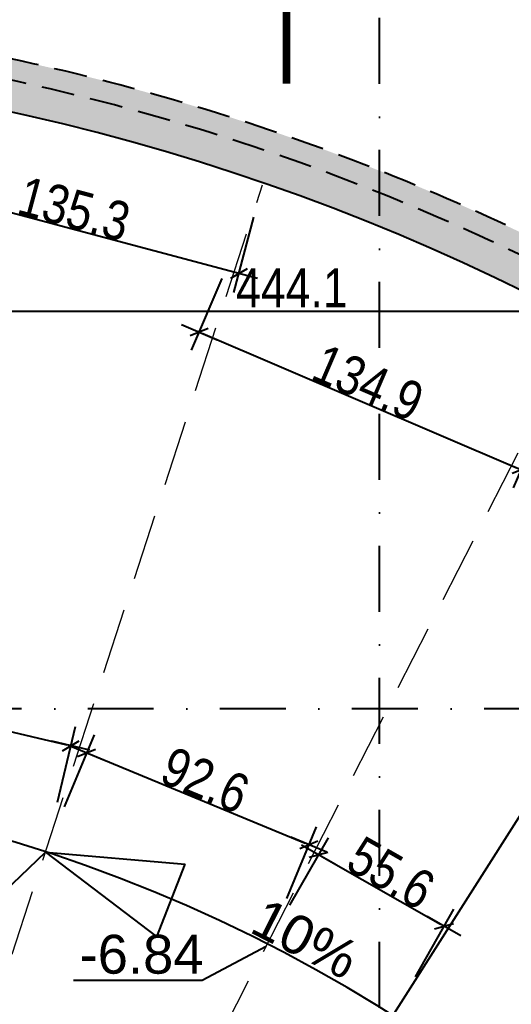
# Model space of a CAD drawing. Header units: metres. Extents: x 24213 to 30440, y -147416 to -143216.
# Drawn here: x 25761.7 to 25951.1, y -145383.5 to -145003.7 of the extents above; entities that cross this region are included whole.
import ezdxf

# ---------------------------------------------------------------- set-up
doc = ezdxf.new("R2010")
doc.units = ezdxf.units.M
doc.header["$PDMODE"] = 65
for name, pattern in [('CACHEx2', [19.049999999999997, 12.7, -6.35]), ('INTERROMPU2', [9.524999999999999, 6.35, -3.175]), ('TIRETPTX2', [50.8, 25.4, -12.7, 0, -12.7])]:
    doc.linetypes.add(name, pattern=pattern)
for name, color, linetype in [('01_cote_gen', 4, 'Continuous'), ('01_isolant ext', 2, 'TIRETPTX2'), ('01_linteaux', 3, 'Continuous'), ('01_murs_sup', 2, 'INTERROMPU2'), ('01_poch_murs', 251, 'Continuous'), ('01_texte', 230, 'Continuous'), ('AA_COTES', 2, 'Continuous')]:
    doc.layers.add(name, color=color, linetype=linetype)
doc.styles.add('MATTE_TXT', font='arial.ttf')
doc.styles.add('STYLE2', font='ARIALN.TTF')
doc.dimstyles.new('JB50', dxfattribs={"dimscale": 0.1, "dimtxt": 150, "dimasz": 15, "dimexe": 0.1, "dimexo": 0.1, "dimgap": 0.09, "dimtad": 1, "dimdec": 1, "dimdsep": 46, "dimtxsty": 'STYLE2', "dimblk1": 'BOND_G', "dimblk2": 'BOND_D', "dimsah": 1, "dimcen": 1.5, "dimdle": 0.01, "dimse1": 1, "dimse2": 1, "dimclrd": 4, "dimclre": 2, "dimclrt": 6, "dimazin": 2, "dimtfac": 2.333333333333333, "dimtdec": 1, "dimtix": 1, "dimtmove": 2, "dimatfit": 3, "dimldrblk": 'BOND_G', "dimfxl": 1, "dimtolj": 1, "dimtzin": 0, "dimarcsym": 0})

# ---------------------------------------------------------------- blocks, each defined once
blk = doc.blocks.new('BOND_G')
at = {"layer": 'AA_COTES', "color": 0}
for p, q in [((0, -5), (0, 14.99999999999999)), ((5, 0), (-5, 0)), ((1.767766952966312, 1.767766952966312), (-1.767766952966426, -1.767766952966426))]:
    blk.add_line(p, q, dxfattribs=at)
blk = doc.blocks.new('BOND_D')
at = {"layer": 'AA_COTES', "color": 0}
for p, q in [((0, 5), (0, -15)), ((5, 0), (-5, 0)), ((-1.767766952966312, -1.767766952966312), (1.767766952966426, 1.767766952966426))]:
    blk.add_line(p, q, dxfattribs=at)
blk = doc.blocks.new('*D18')
at = {"layer": '01_cote_gen', "color": 4, "lineweight": -2, "ltscale": 3, "transparency": 16777216}
blk.add_line((26061.87221915299, -145116.2644891832), (25620.80797701514, -145116.2644891832), dxfattribs=at)
at = {"layer": 'DEFPOINTS', "color": 0, "lineweight": 0, "ltscale": 3, "transparency": 16777216}
for p in [(25619.30797701514, -145029.2740904016), (26063.37221915299, -145055.1521554628), (25619.30797701514, -145116.2644891832)]:
    blk.add_point(p, dxfattribs=at)
at = {"layer": '01_cote_gen', "color": 4, "lineweight": -2, "ltscale": 3, "transparency": 16777216, "xscale": 1.5, "yscale": 1.5, "zscale": 1.5, "rotation": 180}
blk.add_blockref('BOND_D', (25619.30797701514, -145116.2644891832), dxfattribs=at)
at = {"layer": '01_cote_gen', "color": 4, "lineweight": -2, "ltscale": 3, "transparency": 16777216, "xscale": 1.5, "yscale": 1.5, "zscale": 1.5}
blk.add_blockref('BOND_G', (26063.37221915299, -145116.2644891832), dxfattribs=at)
at = {"layer": '01_cote_gen', "color": 6, "ltscale": 3, "transparency": 16777216, "insert": (25866.55092270593, -145107.1623208784), "char_height": 15, "attachment_point": 5, "style": 'STYLE2'}
blk.add_mtext('\\A1;444.1', dxfattribs=at)
blk = doc.blocks.new('*D92')
at = {"layer": '01_cote_gen', "color": 4, "lineweight": -2, "transparency": 16777216}
blk.add_line((25788.88377019369, -145287.0207941213), (25871.64649971004, -145321.3022391099), dxfattribs=at)
at = {"layer": 'DEFPOINTS', "color": 0, "lineweight": 0, "transparency": 16777216}
for p in [(25771.62800352037, -145324.7602111989), (25873.03231900901, -145321.8762642579), (25857.16237163469, -145360.1897064836)]:
    blk.add_point(p, dxfattribs=at)
at = {"layer": '01_cote_gen', "color": 4, "lineweight": -2, "transparency": 16777216, "xscale": 1.5, "yscale": 1.5, "zscale": 1.5}
for name, p, rotation in [('BOND_G', (25787.4979508947, -145286.4467689733), 157.5000000213317), ('BOND_D', (25873.03231900901, -145321.8762642579), 337.5000000213317)]:
    blk.add_blockref(name, p, dxfattribs=dict(at, rotation=rotation))
at = {"layer": '01_cote_gen', "color": 6, "lineweight": 0, "transparency": 16777216, "insert": (25833.19939645134, -145297.0775827006), "char_height": 15, "attachment_point": 5, "rotation": 337.5000000213317, "style": 'STYLE2'}
blk.add_mtext('\\A1;92.6', dxfattribs=at)
blk = doc.blocks.new('*D93')
at = {"layer": '01_cote_gen', "color": 4, "lineweight": -2, "transparency": 16777216}
blk.add_line((25878.12279193113, -145326.4735126437), (25923.84812583125, -145352.5576868087), dxfattribs=at)
at = {"layer": 'DEFPOINTS', "color": 0, "lineweight": 0, "transparency": 16777216}
for p in [(25925.15103748713, -145353.3009372489), (25857.16237163469, -145360.1897064835), (25905.49352884656, -145387.7603815291)]:
    blk.add_point(p, dxfattribs=at)
at = {"layer": '01_cote_gen', "color": 4, "lineweight": -2, "transparency": 16777216, "xscale": 1.5, "yscale": 1.5, "zscale": 1.5}
for name, p, rotation in [('BOND_G', (25876.81988027526, -145325.7302622034), 150.2972543309531), ('BOND_D', (25925.15103748713, -145353.3009372489), 330.2972543309531)]:
    blk.add_blockref(name, p, dxfattribs=dict(at, rotation=rotation))
at = {"layer": '01_cote_gen', "color": 6, "lineweight": 0, "transparency": 16777216, "insert": (25904.78475436305, -145332.8554672874), "char_height": 15, "attachment_point": 5, "rotation": 330.29725433095314, "style": 'STYLE2'}
blk.add_mtext('\\A1;55.6', dxfattribs=at)
blk = doc.blocks.new('*D94')
at = {"layer": '01_cote_gen', "color": 4, "lineweight": -2, "transparency": 16777216}
blk.add_line((25692.78824720122, -145262.6849647145), (25779.92293790452, -145283.4169176158), dxfattribs=at)
at = {"layer": 'DEFPOINTS', "color": 0, "lineweight": 0, "transparency": 16777216}
for p in [(25781.38220155496, -145283.7641201482), (25681.5747855162, -145303.3338532327), (25771.62800352037, -145324.7602111989)]:
    blk.add_point(p, dxfattribs=at)
at = {"layer": '01_cote_gen', "color": 4, "lineweight": -2, "transparency": 16777216, "xscale": 1.5, "yscale": 1.5, "zscale": 1.5}
for name, p, rotation in [('BOND_G', (25691.32898355079, -145262.3377621821), 166.6164646402638), ('BOND_D', (25781.38220155496, -145283.7641201482), 346.6164646402638)]:
    blk.add_blockref(name, p, dxfattribs=dict(at, rotation=rotation))
at = {"layer": '01_cote_gen', "color": 6, "lineweight": 0, "transparency": 16777216, "insert": (25738.13039811116, -145265.5915795644), "char_height": 15, "attachment_point": 5, "rotation": 346.6164646402638, "style": 'STYLE2'}
blk.add_mtext('\\A1;92.6', dxfattribs=at)
blk = doc.blocks.new('*D152')
at = {"layer": '01_cote_gen', "color": 4, "lineweight": -2, "transparency": 16777216}
blk.add_line((25953.52876441837, -145176.8113761213), (25832.2672656176, -145124.8610761966), dxfattribs=at)
at = {"layer": 'DEFPOINTS', "color": 0, "lineweight": 0, "transparency": 16777216}
for p in [(25855.23931434016, -145067.4310563669), (25979.25840393911, -145120.5627508022), (25830.8884702185, -145124.2703789413)]:
    blk.add_point(p, dxfattribs=at)
at = {"layer": '01_cote_gen', "color": 4, "lineweight": -2, "transparency": 16777216, "xscale": 1.5, "yscale": 1.5, "zscale": 1.5}
for name, p, rotation in [('BOND_D', (25830.8884702185, -145124.2703789413), 156.808959925032), ('BOND_G', (25954.90755981745, -145177.4020733766), 336.808959925032)]:
    blk.add_blockref(name, p, dxfattribs=dict(at, rotation=rotation))
at = {"layer": '01_cote_gen', "color": 6, "lineweight": 0, "transparency": 16777216, "insert": (25895.91749982638, -145143.7881965228), "char_height": 15, "attachment_point": 5, "rotation": 336.80895992503196, "style": 'STYLE2'}
blk.add_mtext('\\A1;134.9', dxfattribs=at)
blk = doc.blocks.new('*D153')
at = {"layer": '01_cote_gen', "color": 4, "lineweight": -2, "transparency": 16777216}
blk.add_line((25844.67916591728, -145101.2367494921), (25716.7961927041, -145067.1612551298), dxfattribs=at)
at = {"layer": 'DEFPOINTS', "color": 0, "lineweight": 0, "transparency": 16777216}
for p in [(25724.45748606646, -145032.5831376796), (25715.34676517383, -145066.7750429673), (25855.23931434018, -145067.4310563669)]:
    blk.add_point(p, dxfattribs=at)
at = {"layer": '01_cote_gen', "color": 4, "lineweight": -2, "transparency": 16777216, "xscale": 1.5, "yscale": 1.5, "zscale": 1.5}
for name, p, rotation in [('BOND_D', (25715.34676517383, -145066.7750429673), 165.0797231728004), ('BOND_G', (25846.12859344755, -145101.6229616546), 345.0797231728004)]:
    blk.add_blockref(name, p, dxfattribs=dict(at, rotation=rotation))
at = {"layer": '01_cote_gen', "color": 6, "lineweight": 0, "transparency": 16777216, "insert": (25782.71189156088, -145076.7899202996), "char_height": 15, "attachment_point": 5, "rotation": 345.07972317280036, "style": 'STYLE2'}
blk.add_mtext('\\A1;135.3', dxfattribs=at)
blk = doc.blocks.new('*D306')
at = {"layer": '01_poch_murs', "color": 4, "lineweight": -2, "transparency": 16777216}
blk.add_line((26242.47128106416, -145338.1102609058), (25821.01497235379, -145659.5871531625), dxfattribs=at)
at = {"layer": 'DEFPOINTS', "color": 0, "lineweight": 0, "transparency": 16777216}
for p in [(26267.54841877093, -145368.5131144128), (25819.82232604366, -145660.4968755261), (25843.70681744031, -145691.8094513968)]:
    blk.add_point(p, dxfattribs=at)
at = {"layer": '01_poch_murs', "color": 4, "lineweight": -2, "transparency": 16777216, "xscale": 1.5, "yscale": 1.5, "zscale": 1.5}
for name, p, rotation in [('BOND_G', (26243.66392737428, -145337.2005385421), 37.33553047797593), ('BOND_D', (25819.82232604366, -145660.4968755261), 217.3355304779759)]:
    blk.add_blockref(name, p, dxfattribs=dict(at, rotation=rotation))
at = {"layer": '01_poch_murs', "color": 6, "lineweight": 0, "transparency": 16777216, "insert": (26027.09287172269, -145492.7522212577), "char_height": 15, "attachment_point": 5, "rotation": 37.3355304779759, "style": 'STYLE2'}
blk.add_mtext('\\A1;533.1', dxfattribs=at)

msp = doc.modelspace()

# ---------------------------------------------------------------- hatches: boundary and pattern name
at = {"layer": '01_murs_sup', "ltscale": 3}
h = msp.add_hatch(dxfattribs=at)
h.set_pattern_fill('DASH', color=256, scale=2.5, angle=135)
h.set_pattern_definition([(135, (-10737.87603500437, -135406.2644891833), (-11.22532015133644, 8.881784197001252e-16), [7.9375, -7.9375])])
edge = h.paths.add_edge_path()
edge.add_line((26670.32222292003, -144651.5226973238), (26643.32221940365, -144651.5226973238))
edge.add_line((26643.32221940365, -144651.5226973238), (26643.322231201, -144116.5098140969))
edge.add_arc((26632.29886986806, -144087.5359378474), 31.000000000006, 200.7835595958433, 290.82974950423176, ccw=False)
edge.add_line((26603.31611637567, -144098.5359378474), (26511.28162336044, -144098.5359378474))
edge.add_arc((26482.29886986806, -144087.5359378474), 31.00000000000336, 200.7835595958433, 339.2164404041567, ccw=False)
edge.add_line((26453.31611637567, -144098.5359378474), (26361.28162336044, -144098.5359378474))
edge.add_arc((26332.29886986806, -144087.5359378474), 31.00000000000336, 200.7835595958433, 339.2164404041567, ccw=False)
edge.add_line((26303.31611637567, -144098.5359378474), (26211.28162336044, -144098.5359378474))
edge.add_arc((26182.29886986806, -144087.5359378474), 30.99999999999303, 201.3118853197231, 339.21644040420693, ccw=False)
edge.add_line((26153.41877834925, -144098.8027170618), (26061.48231153241, -144099.6547120383))
edge.add_arc((26032.38367314677, -144088.9650327119), 31.00000000000263, 205.0617590903103, 339.8286810938182, ccw=False)
edge.add_arc((26106.11669973989, -145300.5053122969), 1202.726036363769, 94.85607431748207, 99.19121332791286)
edge.add_arc((25883.56515174547, -144107.3575009037), 30.99999999998539, 212.0348839783278, 349.09644301072296, ccw=False)
edge.add_arc((26106.11669974005, -145300.5053122969), 1202.726036363719, 101.9401136610933, 106.2742133279193)
edge.add_arc((25738.14001336996, -144143.9051006268), 30.9999999999968, 219.1178839784031, 356.17944301063665, ccw=False)
edge.add_arc((26106.11669974008, -145300.5053122969), 1202.726036363743, 109.0231136610921, 113.357213327918)
edge.add_arc((25598.33125348071, -144198.1057332358), 30.9999999997465, 0, 3.2624430106296813, ccw=False)
edge.add_arc((25598.33125348044, -144198.1057332357), 31.00000000001819, 253.0777681002966, 359.9999999999462, ccw=False)
edge.add_line((25589.30797701505, -144227.7634553639), (25589.30797701505, -144242.2296578267))
edge.add_arc((26106.11669974013, -145300.5053122969), 1177.726036363718, 92.05394913478762, 116.0285616730136, ccw=False)
edge.add_line((26063.90641264036, -144123.5359378474), (26623.32223104607, -144123.5359378474))
edge.add_line((26623.32223104607, -144123.5359378474), (26623.32221940365, -144651.5226969802))
edge.add_line((26623.32221940365, -144651.5226969802), (26438.32929651069, -144651.5226969802))
edge.add_line((26438.32929651069, -144651.5226969802), (26438.32642209352, -145014.5226909402))
edge.add_line((26438.32642209352, -145014.5226909402), (26063.07221915299, -145014.5226909402))
edge.add_line((26063.07221915299, -145014.5226909402), (26063.07221915299, -145147.2918395925))
edge.add_arc((25572.82441549187, -145884.6919722), 885.4952651279693, 54.97246064441538, 56.3827363050446, ccw=False)
edge.add_line((26081.07221915299, -145159.580922334), (26081.07221915299, -145034.5226909402))
edge.add_line((26081.07221915299, -145034.5226909402), (26171.07221907312, -145034.5226909402))
edge.add_line((26171.07221907312, -145034.5226909402), (26171.07221907312, -145210.5226790792))
edge.add_line((26171.07221907312, -145210.5226790792), (26146.9303541277, -145210.5226790792))
edge.add_arc((25572.82441549106, -145884.6919721999), 885.4952651283348, 49.58310368497262, 54.97246064434233)
edge.add_arc((25572.82441549104, -145884.6919721999), 885.495265128419, 54.97246064434442, 88.93337311106066)
edge.add_line((25589.30797701505, -144999.3501417388), (25589.30797701505, -145019.353687967))
edge.add_arc((25572.82441549101, -145884.6919722), 865.4952651284605, 31.88506078871228, 88.9087223828218, ccw=False)
edge.add_line((26307.72461793838, -145427.5226967641), (26438.32315175104, -145427.5226967647))
edge.add_line((26438.32315175104, -145427.5226967647), (26438.31952221841, -145885.8835558702))
edge.add_line((26438.31952221841, -145885.8835558702), (26458.32198045652, -145885.8835558702))
edge.add_line((26458.32198045652, -145885.8835558702), (26458.32198045652, -145278.5781315057))
edge.add_line((26458.32198045652, -145278.5781315057), (26718.03670204409, -145278.5781315057))
edge.add_line((26718.03670204409, -145278.5781315057), (26718.03670204409, -145260.5781315057))
edge.add_line((26718.03670204409, -145260.5781315057), (26458.32198045652, -145260.5781315057))
edge.add_line((26458.32198045652, -145260.5781315057), (26458.32198045652, -144667.5226969802))
edge.add_line((26458.32198045652, -144667.5226969802), (26670.32222292003, -144667.5226969802))
edge.add_line((26670.32222292003, -144667.5226969802), (26670.32222292003, -144651.5226973238))
edge = h.paths.add_edge_path(flags=16)
edge.add_line((26438.32626372343, -145027.5226909402), (26438.32354611739, -145212.4849952946))
edge.add_line((26438.32354611739, -145212.4849952946), (26438.32412204822, -145212.4863018733))
edge.add_line((26438.32412204822, -145212.4863018733), (26438.32544415579, -145230.5239856579))
edge.add_line((26438.32544415579, -145230.5239856579), (26438.32471169661, -145230.5226790792))
edge.add_line((26438.32471169661, -145230.5226790792), (26438.32331012113, -145407.5226967647))
edge.add_line((26438.32331012113, -145407.5226967647), (26318.75426952886, -145407.5226967641))
edge.add_arc((25572.82441549094, -145884.6919722), 885.4952651285312, 32.60693550189016, 37.71342408084015)
edge.add_line((26273.32221693308, -145343.0235360329), (26273.32222729299, -145230.5226790792))
edge.add_line((26273.32222729299, -145230.5226790792), (26253.32222729299, -145230.5226790792))
edge.add_line((26253.32222729299, -145230.5226790792), (26253.32221922807, -145318.1016407664))
edge.add_arc((25572.82441549113, -145884.6919722), 885.4952651283946, 39.78115613019648, 47.62597131948256)
edge.add_line((26169.61952313076, -145230.5226790792), (26253.32222729299, -145230.5226790792))
edge.add_line((26253.32222729299, -145230.5226790792), (26253.32222913473, -145210.5226790792))
edge.add_line((26253.32222913473, -145210.5226790792), (26189.0722193926, -145210.5226790792))
edge.add_line((26189.0722193926, -145210.5226790792), (26189.07221907312, -145210.5226790792))
edge.add_line((26189.07221907312, -145210.5226790792), (26189.07221907312, -145034.5226909402))
edge.add_line((26189.07221907312, -145034.5226909402), (26253.32224534212, -145034.5226909402))
edge.add_line((26253.32224534212, -145034.5226909402), (26253.32222913544, -145331.1262742504))
edge.add_line((26253.32222913544, -145331.1262742504), (26273.32222913545, -145331.1262742504))
edge.add_line((26273.32222913545, -145331.1262742504), (26273.32224534212, -145027.5226909402))
edge.add_line((26273.32224534212, -145027.5226909402), (26438.32626372343, -145027.5226909402))
h.paths.add_polyline_path([(26438.32929651069, -144651.522697079), (25966.03176770487, -144651.522697079), (25789.44244183054, -144806.7476326375), (25802.64667186008, -144821.7692274039), (25967.88421429088, -144676.522697079), (26438.32909854807, -144676.522697079)], flags=17)

# ---------------------------------------------------------------- linework, layer by layer
at = {"layer": '01_isolant ext'}
for p, q in [((25900.25716864848, -146860.866097395), (25900.25716864848, -143865.8624873835)), ((26729.50259138915, -145269.5216135634), (24444.37051730298, -145269.5216135634))]:
    msp.add_line(p, q, dxfattribs=at)
at = {"layer": '01_linteaux'}
msp.add_arc((25572.82441549101, -145884.6919722), 865.4952651284611, 31.88506078913984, 90, dxfattribs=at)
at = {"layer": '01_murs_sup', "ltscale": 2}
for radius in [886.4075567225319, 878.4075567225319]:
    msp.add_arc((25572.83700563099, -145885.6041769981), radius, 55.05027097883072, 90.76620776917443, dxfattribs=at)
at = {"layer": '01_poch_murs', "linetype": 'CACHEx2', "lineweight": 5, "ltscale": 2}
for p, q in [((25688.19341518093, -145581.5454701624), (25855.23931434018, -145067.4310563669)), ((25734.58493689761, -145600.7614676366), (25979.25840393912, -145120.5627508022))]:
    msp.add_line(p, q, dxfattribs=at)
at = {"layer": '01_texte'}
for p, q in [((25589.30796822365, -145885.8833018901), (26049.64658812704, -145160.6597425013)), ((25751.8187595927, -145343.75500239), (25771.62800352037, -145324.7602111989)), ((25771.62800351501, -145324.7602111948), (25814.59777542893, -145357.4932296624)), ((25771.62800351501, -145324.7602111948), (25825.44249789856, -145329.4348224706)), ((25814.59777542893, -145357.4932296624), (25825.44249789856, -145329.4348224706)), ((25831.95301050927, -145374.2095090145), (25856.71383271106, -145361.0700136872)), ((25782.4536327657, -145374.2095090145), (25831.95301050927, -145374.2095090145))]:
    msp.add_line(p, q, dxfattribs=at)
at = {"layer": '01_texte', "const_width": 3}
msp.add_lwpolyline([(25864.51921775634, -145028.3955363385), (25864.51921775634, -144969.8951286852)], dxfattribs=at)
at = {"layer": '01_texte'}
msp.add_arc((25589.30797701506, -145885.8835558702), 590, 193.6613756291702, 186.5242535186093, dxfattribs=at)

# ---------------------------------------------------------------- texts
at = {"layer": '01_texte', "style": 'MATTE_TXT'}
msp.add_text('10%%%', height=14.99999999999999, rotation=333.136866329505, dxfattribs=at).set_placement((25849.66350840189, -145355.3870300529))
msp.add_text('-6.84', height=15, dxfattribs=at).set_placement((25784.78614941384, -145371.6505525923))

# ---------------------------------------------------------------- dimensions: what is measured, and where the dimension line sits
at = {"layer": '01_cote_gen', "ltscale": 3}
dim = msp.add_linear_dim(base=(25619.30797701514, -145116.2644891832), p1=(26063.37221915299, -145055.1521554628), p2=(25619.30797701514, -145029.2740904016), dimstyle='JB50', dxfattribs=at)
dim.commit()
dim.dimension.update_dxf_attribs({"geometry": '*D18', "text_midpoint": (25866.55092270593, -145107.1623208784), "dimtype": 160})
at = {"layer": '01_cote_gen', "lineweight": 0}
for p1, p2, distance, picture, middle in [((25855.23931434018, -145067.4310563669), (25724.45748606646, -145032.5831376796), 35.38490670306909, '*D153', (25782.71189156088, -145076.7899202996)), ((25979.25840393912, -145120.5627508022), (25855.23931434018, -145067.4310563669), 61.8358488269758, '*D152', (25895.91749982638, -145143.7881965228)), ((25681.5747855162, -145303.3338532327), (25771.62800352038, -145324.7602111989), 42.14052515970371, '*D94', (25738.13039811116, -145265.5915795644)), ((25771.62800352038, -145324.7602111989), (25857.16237163469, -145360.1897064835), 41.470171024940264, '*D92', (25833.19939645134, -145297.0775827006)), ((25857.16237163469, -145360.1897064835), (25905.49352884657, -145387.7603815291), 39.672042373126025, '*D93', (25904.78475436305, -145332.8554672874))]:
    dim = msp.add_aligned_dim(p1=p1, p2=p2, distance=distance, dimstyle='JB50', dxfattribs=at)
    dim.commit()
    dim.dimension.update_dxf_attribs({"geometry": picture, "text_midpoint": middle})
at = {"layer": '01_poch_murs', "lineweight": 0}
dim = msp.add_aligned_dim(p1=(26267.54841877092, -145368.5131144128), p2=(25843.70681744032, -145691.8094513968), distance=-39.382056027289686, dimstyle='JB50', dxfattribs=at)
dim.commit()
dim.dimension.update_dxf_attribs({"geometry": '*D306', "text_midpoint": (26027.09287172269, -145492.7522212577)})

doc.saveas('drawing.dxf')
